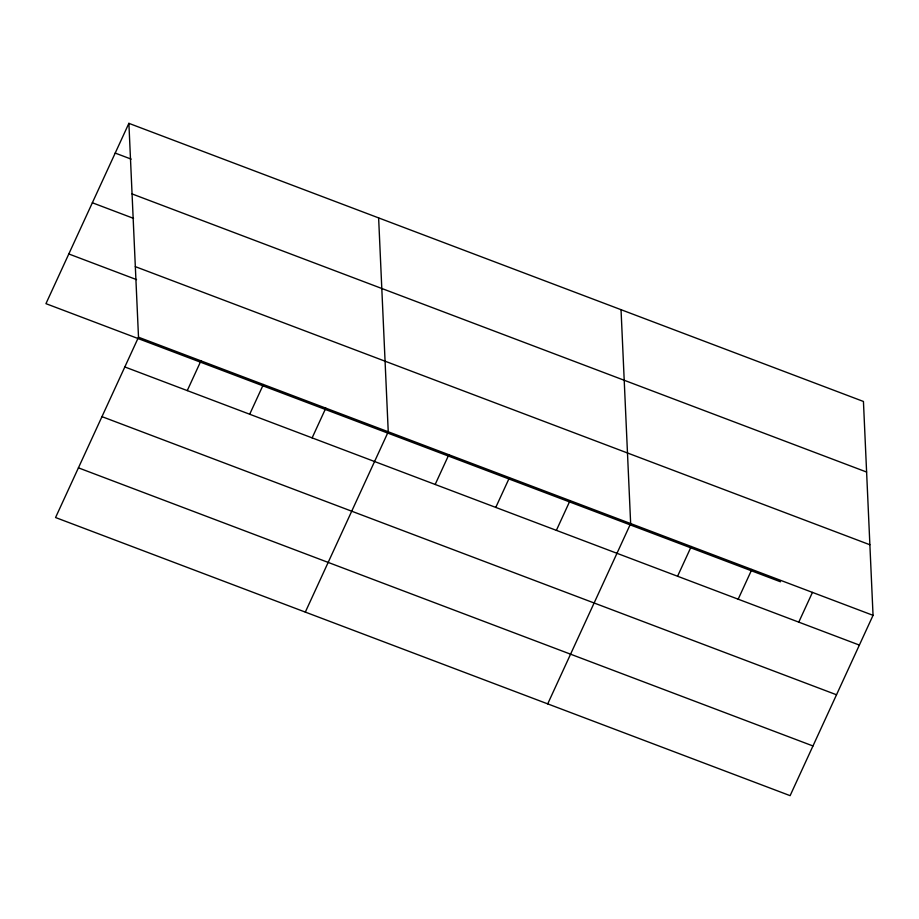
<?xml version="1.0" encoding="UTF-8"?>
<svg xmlns="http://www.w3.org/2000/svg" width="919" height="919" viewBox="0 0 919 919"><rect width="100%" height="100%" fill="white"/><g stroke="black" fill="none" stroke-linecap="round" stroke-linejoin="round"><path stroke-width="1.38" d="M128.89 123.341L138.505 337.216L55.565 517.535L790.11 795.659L873.05 615.339L863.435 401.465L128.89 123.341L45.95 303.661L780.495 581.784M187.258 390.598L200.939 360.857M249.692 414.239L263.374 384.498M312.127 437.881L325.808 408.139M305.315 612.1L388.243 431.781L378.628 217.906M435.169 484.462L448.851 454.721M495.766 507.414L509.448 477.673M556.374 530.355L570.044 500.614M547.713 703.874L630.652 523.566L621.037 309.692M677.567 576.247L691.249 546.506M738.175 599.188L751.845 569.458M798.772 622.14L812.453 592.399M115.208 153.082L131.153 159.113M132.06 193.92L866.606 472.044M92.348 202.766L133.531 218.366M135.323 266.636L869.879 544.76M68.81 253.966L136.552 279.617M138.505 337.216L873.05 615.339M124.823 366.957L859.368 645.081M101.963 416.64L836.52 694.775M78.414 467.84L812.97 745.964"/></g></svg>
